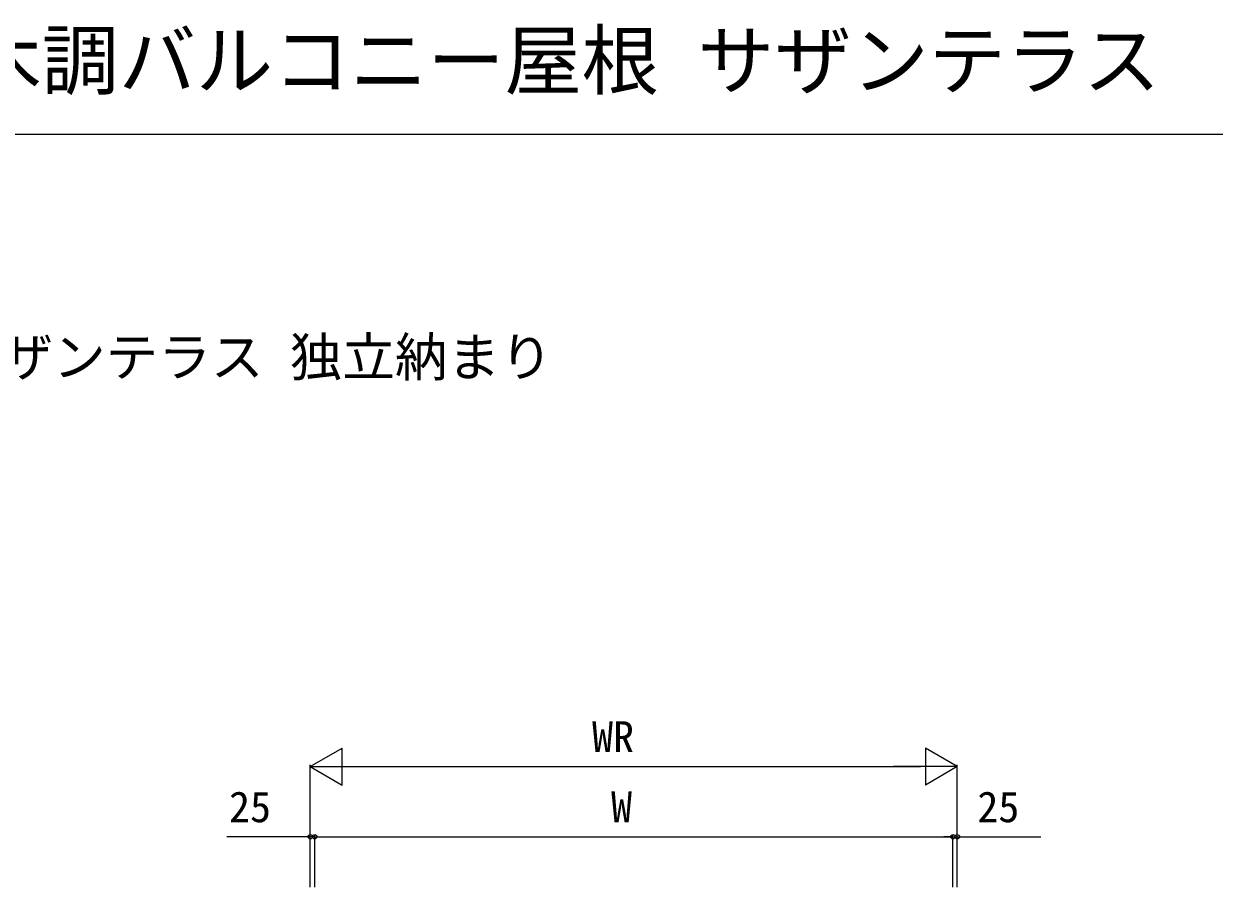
# Model space of a CAD drawing. Units: millimetres, scale not verified. Extents: x -1050 to 1050, y -1566 to 1557.
# Drawn here: x -659 to 20, y 1065 to 1557 of the extents above; entities that cross this region are included whole.
import ezdxf
from ezdxf.enums import TextEntityAlignment as Align

# ---------------------------------------------------------------- set-up
doc = ezdxf.new("R2010")
doc.units = ezdxf.units.MM
doc.header["$LTSCALE"] = 8
for name, color, linetype in [('0-1_USER1', 3, 'Continuous'), ('0-6_YKK_D', 6, 'Continuous'), ('0-7_YKK_ZWAK', 7, 'Continuous')]:
    doc.layers.add(name, color=color, linetype=linetype)
doc.styles.add('ＭＳ ゴシック', font='')
doc.styles.get('ＭＳ ゴシック').set_extended_font_data('MS Gothic')

msp = doc.modelspace()

# ---------------------------------------------------------------- linework, layer by layer
at = {"layer": '0-6_YKK_D'}
for p, q in [((-495.679, 1133.41), (-477.493, 1143.91)), ((-477.493, 1122.91), (-477.493, 1143.91)), ((-126.679, 1133.41), (-144.866, 1143.91)), ((-144.866, 1143.91), (-144.866, 1122.91)), ((-495.679, 1064.614), (-495.679, 1134.41)), ((-126.679, 1064.614), (-126.679, 1134.41)), ((-495.679, 1133.41), (-477.493, 1122.91)), ((-495.679, 1133.41), (-459.306, 1133.41)), ((-474.679, 1133.41), (-147.679, 1133.41)), ((-126.679, 1133.41), (-163.052, 1133.41)), ((-126.679, 1133.41), (-144.866, 1122.91)), ((-495.679, 1093.41), (-543.243, 1093.41)), ((-495.679, 1064.614), (-495.679, 1094.41)), ((-493.179, 1093.41), (-495.679, 1093.41)), ((-493.179, 1064.614), (-493.179, 1094.41)), ((-493.179, 1064.614), (-493.179, 1094.41)), ((-493.179, 1093.41), (-129.179, 1093.41)), ((-493.179, 1093.41), (-488.079, 1093.41)), ((-129.179, 1093.41), (-134.279, 1093.41)), ((-129.179, 1064.614), (-129.179, 1094.41)), ((-129.179, 1064.614), (-129.179, 1094.41)), ((-129.179, 1093.41), (-126.679, 1093.41)), ((-126.679, 1064.614), (-126.679, 1094.41)), ((-126.679, 1093.41), (-79.116, 1093.41))]:
    msp.add_line(p, q, dxfattribs=at)
for centre in [(-495.679, 1093.41), (-493.179, 1093.41), (-493.179, 1093.41), (-129.179, 1093.41), (-129.179, 1093.41), (-126.679, 1093.41)]:
    msp.add_circle(centre, 1.275, dxfattribs=at)
at = {"layer": '0-7_YKK_ZWAK'}
msp.add_line((-1050, 1494.3), (1050, 1494.3), dxfattribs=at)

# ---------------------------------------------------------------- texts
at = {"layer": '0-1_USER1', "style": 'ＭＳ ゴシック'}
for s, height, p in [('木調テラス屋根・木調バルコニー屋根 サザンテラス', 32.26, (-1044.923, 1510.659)), ('■木調テラス屋根\u3000サザンテラス 独立納まり', 21.99, (-972.307, 1349.577))]:
    msp.add_text(s, height=height, dxfattribs=at).set_placement(p, align=Align.BOTTOM_LEFT)
at = {"layer": '0-6_YKK_D', "style": 'ＭＳ ゴシック'}
for s, p in [('WR', (-334.975, 1136.41)), ('25', (-542.016, 1096.41)), ('W', (-324.134, 1096.41)), ('25', (-115.252, 1096.41))]:
    msp.add_text(s, height=17.6, dxfattribs=at).set_placement(p, align=Align.BOTTOM_LEFT)

doc.saveas('drawing.dxf')
